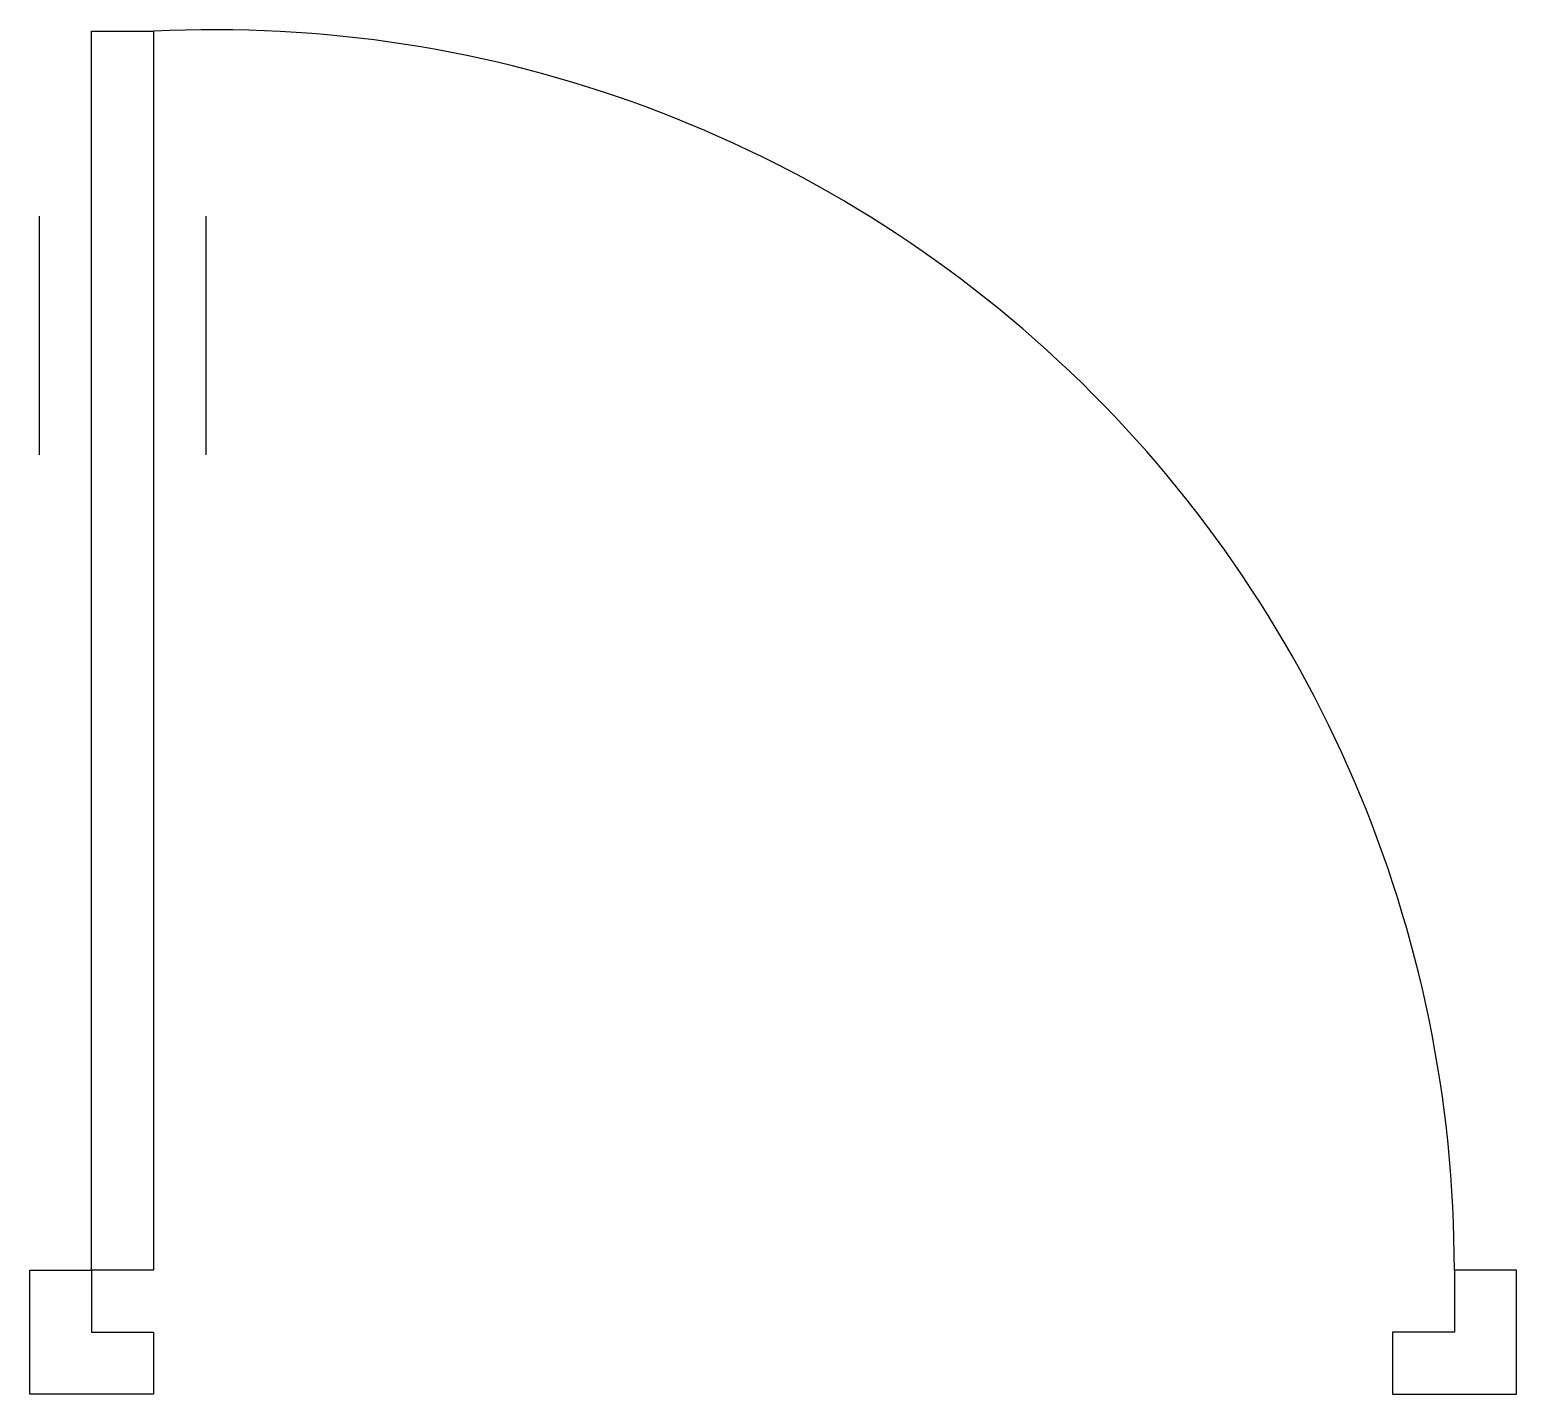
# Model space of a CAD drawing. Header units: inches. Extents: x 3.88 to 4.88, y 3.87 to 4.79.
import ezdxf

# ---------------------------------------------------------------- set-up
doc = ezdxf.new("R2010")
doc.units = ezdxf.units.IN
doc.header["$MEASUREMENT"] = 0

msp = doc.modelspace()

# ---------------------------------------------------------------- linework, layer by layer
for p, q in [((3.9261, 3.9527), (3.9261, 4.786)), ((3.9261, 4.786), (3.9678, 4.786)), ((3.9678, 4.786), (3.9678, 3.9527)), ((3.8909, 4.6616), (3.8909, 4.5012)), ((4.003, 4.6616), (4.003, 4.5012)), ((3.8845, 3.9527), (3.9261, 3.9527)), ((3.8845, 3.8693), (3.8845, 3.9527)), ((3.9678, 3.9527), (3.9261, 3.9527)), ((3.9261, 3.9527), (3.9261, 3.911)), ((4.8428, 3.9527), (4.8428, 3.911)), ((4.8845, 3.9527), (4.8428, 3.9527)), ((4.8845, 3.8693), (4.8845, 3.9527)), ((3.9261, 3.911), (3.9678, 3.911)), ((3.9678, 3.911), (3.9678, 3.8693)), ((4.8428, 3.911), (4.8011, 3.911)), ((4.8011, 3.911), (4.8011, 3.8693)), ((3.9678, 3.8693), (3.8845, 3.8693)), ((3.8845, 3.8693), (3.8845, 3.8693)), ((4.8011, 3.8693), (4.8845, 3.8693)), ((4.8845, 3.8693), (4.8845, 3.8693))]:
    msp.add_line(p, q)
msp.add_arc((4.0095, 3.9537), 0.8333, 359.9283, 92.866)

doc.saveas('drawing.dxf')
